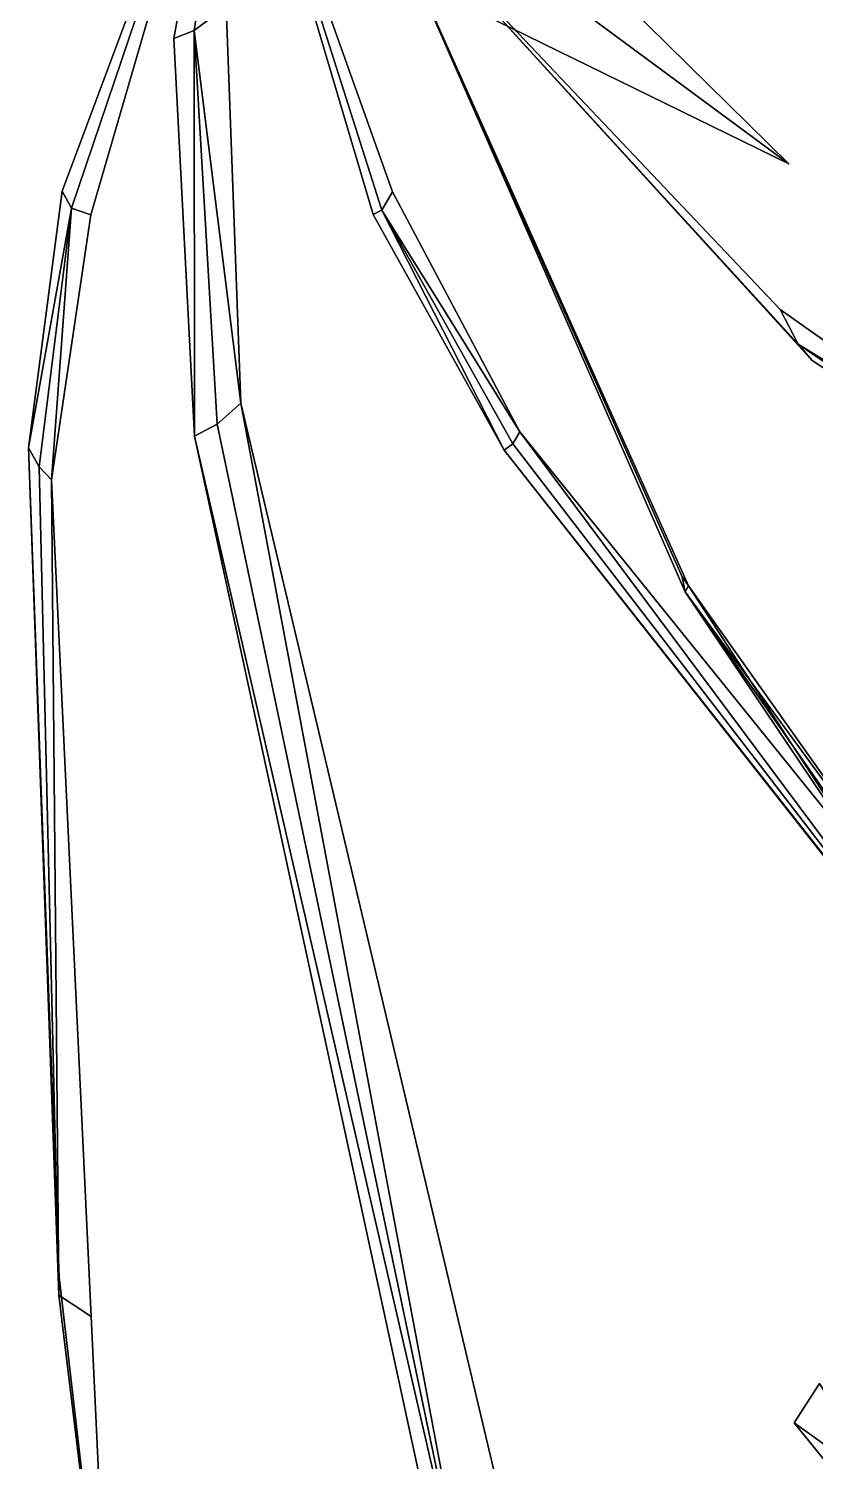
# Model space of a CAD drawing. Header units: metres. Extents: x -488 to 282, y -579 to 399.
# Drawn here: x 54 to 104.9, y -251.3 to -158.5 of the extents above; entities that cross this region are included whole.
import ezdxf

# ---------------------------------------------------------------- set-up
doc = ezdxf.new("R2010")
doc.units = ezdxf.units.M

msp = doc.modelspace()

# ---------------------------------------------------------------- linework, layer by layer
at = {"layer": 'coreopsi_1Pdncle', "color": 3}
for points in [[(73.6075, -105.0124, 166.332), (110.5264, -158.6454, 248.7128), (108.2441, -160.8879, 248.2757), (71.3251, -107.2549, 165.8949)], [(76.2059, -105.8632, 164.6136), (113.1249, -159.4962, 246.9944), (110.5264, -158.6454, 248.7128), (73.6075, -105.0124, 166.332)], [(75.5537, -108.6395, 163.0984), (112.4727, -162.2725, 245.4792), (113.1249, -159.4962, 246.9944), (76.2059, -105.8632, 164.6136)], [(71.3251, -107.2549, 165.8949), (108.2441, -160.8879, 248.2757), (109.4107, -163.1456, 246.283), (72.4917, -109.5126, 163.9022)], [(72.4917, -109.5126, 163.9022), (109.4107, -163.1456, 246.283), (112.4727, -162.2725, 245.4792), (75.5537, -108.6395, 163.0984)]]:
    msp.add_3dface(points, dxfattribs=at)
at = {"layer": 'coreopsi_1Petal1', "color": 3}
for points in [[(105.2084, -246.2455, 351.838), (103.5779, -248.8128, 348.7939), (109.3213, -252.9339, 344.8605)], [(105.2084, -246.2455, 351.838), (109.3213, -252.9339, 344.8605), (103.5779, -248.8128, 348.7939)], [(109.3213, -252.9339, 344.8605), (103.5779, -248.8128, 348.7939), (107.6377, -253.8153, 342.4228)], [(109.3213, -252.9339, 344.8605), (107.6377, -253.8153, 342.4228), (103.5779, -248.8128, 348.7939)]]:
    msp.add_3dface(points, dxfattribs=at)
at = {"layer": 'coreopsi_Leaf', "color": 3}
for points in [[(64.6804, -158.5893, 235.5842), (63.3705, -159.1219, 232.5663), (71.4184, -114.7349, 215.3782)], [(64.6804, -158.5893, 235.5842), (71.4184, -114.7349, 215.3782), (63.3705, -159.1219, 232.5663)], [(71.4184, -114.7349, 215.3782), (66.7648, -157.0408, 237.9502), (64.6804, -158.5893, 235.5842)], [(71.4184, -114.7349, 215.3782), (64.6804, -158.5893, 235.5842), (66.7648, -157.0408, 237.9502)], [(67.5551, -141.051, 53.4157), (77.5515, -169.0587, 62.6584), (76.8464, -170.2333, 60.8473)], [(67.5551, -141.051, 53.4157), (76.8464, -170.2333, 60.8473), (77.5515, -169.0587, 62.6584)], [(76.8464, -170.2333, 60.8473), (76.2806, -170.5253, 58.7893), (67.5551, -141.051, 53.4157)], [(76.8464, -170.2333, 60.8473), (67.5551, -141.051, 53.4157), (76.2806, -170.5253, 58.7893)], [(56.7389, -170.1011, 44.6659), (56.1302, -169.0018, 42.916), (66.5196, -141.1973, 52.5446)], [(56.7389, -170.1011, 44.6659), (66.5196, -141.1973, 52.5446), (56.1302, -169.0018, 42.916)], [(66.5196, -141.1973, 52.5446), (57.9831, -170.5328, 46.5159), (56.7389, -170.1011, 44.6659)], [(66.5196, -141.1973, 52.5446), (56.7389, -170.1011, 44.6659), (57.9831, -170.5328, 46.5159)], [(103.2392, -167.2419, 315.0581), (72.7657, -144.7363, 292.1096), (77.00955, -141.4239, 290.9153)], [(103.2392, -167.2419, 315.0581), (77.00955, -141.4239, 290.9153), (72.7657, -144.7363, 292.1096)], [(103.2392, -167.2419, 315.0581), (70.3198, -151.1148, 291.1892), (72.7657, -144.7363, 292.1096)], [(103.2392, -167.2419, 315.0581), (72.7657, -144.7363, 292.1096), (70.3198, -151.1148, 291.1892)], [(78.2132, -150.8708, 178.9437), (102.6706, -176.669, 208.6234), (103.8438, -178.9107, 206.3869)], [(78.2132, -150.8708, 178.9437), (103.8438, -178.9107, 206.3869), (102.6706, -176.669, 208.6234)], [(103.8438, -178.9107, 206.3869), (104.7394, -179.9695, 203.4991), (78.2132, -150.8708, 178.9437)], [(103.8438, -178.9107, 206.3869), (78.2132, -150.8708, 178.9437), (104.7394, -179.9695, 203.4991)], [(77.8442, -152.3573, 176.3529), (96.7289, -194.5723, 173.9317), (96.4996, -194.9601, 170.585)], [(77.8442, -152.3573, 176.3529), (96.4996, -194.9601, 170.585), (96.7289, -194.5723, 173.9317)], [(96.4996, -194.9601, 170.585), (96.3174, -194.0022, 167.5334), (77.8442, -152.3573, 176.3529)], [(96.4996, -194.9601, 170.585), (77.8442, -152.3573, 176.3529), (96.3174, -194.0022, 167.5334)], [(66.7648, -157.0408, 237.9502), (67.7125, -182.7355, 248.8892), (64.6804, -158.5893, 235.5842)], [(66.7648, -157.0408, 237.9502), (64.6804, -158.5893, 235.5842), (67.7125, -182.7355, 248.8892)], [(64.6804, -158.5893, 235.5842), (64.706, -184.8737, 241.9839), (63.3705, -159.1219, 232.5663)], [(64.6804, -158.5893, 235.5842), (63.3705, -159.1219, 232.5663), (64.706, -184.8737, 241.9839)], [(67.7125, -182.7355, 248.8892), (66.17, -184.0924, 245.5725), (64.6804, -158.5893, 235.5842)], [(67.7125, -182.7355, 248.8892), (64.6804, -158.5893, 235.5842), (66.17, -184.0924, 245.5725)], [(64.6804, -158.5893, 235.5842), (66.17, -184.0924, 245.5725), (64.706, -184.8737, 241.9839)], [(64.6804, -158.5893, 235.5842), (64.706, -184.8737, 241.9839), (66.17, -184.0924, 245.5725)], [(56.7389, -170.1011, 44.6659), (53.9628, -185.6423, 37.1458), (56.1302, -169.0018, 42.916)], [(56.7389, -170.1011, 44.6659), (56.1302, -169.0018, 42.916), (53.9628, -185.6423, 37.1458)], [(77.5515, -169.0587, 62.6584), (85.7972, -184.5937, 66.7712), (76.8464, -170.2333, 60.8473)], [(77.5515, -169.0587, 62.6584), (76.8464, -170.2333, 60.8473), (85.7972, -184.5937, 66.7712)], [(56.7389, -170.1011, 44.6659), (54.6397, -186.865, 39.2856), (53.9628, -185.6423, 37.1458)], [(56.7389, -170.1011, 44.6659), (53.9628, -185.6423, 37.1458), (54.6397, -186.865, 39.2856)], [(55.4394, -187.7044, 41.5252), (54.6397, -186.865, 39.2856), (56.7389, -170.1011, 44.6659)], [(55.4394, -187.7044, 41.5252), (56.7389, -170.1011, 44.6659), (54.6397, -186.865, 39.2856)], [(57.9831, -170.5328, 46.5159), (55.4394, -187.7044, 41.5252), (56.7389, -170.1011, 44.6659)], [(57.9831, -170.5328, 46.5159), (56.7389, -170.1011, 44.6659), (55.4394, -187.7044, 41.5252)], [(76.8464, -170.2333, 60.8473), (84.7757, -185.7794, 61.9585), (76.2806, -170.5253, 58.7893)], [(76.8464, -170.2333, 60.8473), (76.2806, -170.5253, 58.7893), (84.7757, -185.7794, 61.9585)], [(85.7972, -184.5937, 66.7712), (85.3502, -185.377, 64.4161), (76.8464, -170.2333, 60.8473)], [(85.7972, -184.5937, 66.7712), (76.8464, -170.2333, 60.8473), (85.3502, -185.377, 64.4161)], [(76.8464, -170.2333, 60.8473), (85.3502, -185.377, 64.4161), (84.7757, -185.7794, 61.9585)], [(76.8464, -170.2333, 60.8473), (84.7757, -185.7794, 61.9585), (85.3502, -185.377, 64.4161)], [(102.6706, -176.669, 208.6234), (120.0051, -188.9285, 225.0756), (103.8438, -178.9107, 206.3869)], [(102.6706, -176.669, 208.6234), (103.8438, -178.9107, 206.3869), (120.0051, -188.9285, 225.0756)], [(120.0051, -188.9285, 225.0756), (121.5655, -190.5391, 222.0697), (103.8438, -178.9107, 206.3869)], [(120.0051, -188.9285, 225.0756), (103.8438, -178.9107, 206.3869), (121.5655, -190.5391, 222.0697)], [(103.8438, -178.9107, 206.3869), (121.5655, -190.5391, 222.0697), (122.7877, -191.7892, 218.6951)], [(103.8438, -178.9107, 206.3869), (122.7877, -191.7892, 218.6951), (121.5655, -190.5391, 222.0697)], [(103.8438, -178.9107, 206.3869), (122.7877, -191.7892, 218.6951), (104.7394, -179.9695, 203.4991)], [(103.8438, -178.9107, 206.3869), (104.7394, -179.9695, 203.4991), (122.7877, -191.7892, 218.6951)], [(67.7125, -182.7355, 248.8892), (83.06386, -264.5353, 275.3372), (66.17, -184.0924, 245.5725)], [(67.7125, -182.7355, 248.8892), (66.17, -184.0924, 245.5725), (83.06386, -264.5353, 275.3372)], [(67.7125, -182.7355, 248.8892), (86.7675, -263.0868, 279.4718), (83.06386, -264.5353, 275.3372)], [(67.7125, -182.7355, 248.8892), (83.06386, -264.5353, 275.3372), (86.7675, -263.0868, 279.4718)], [(66.17, -184.0924, 245.5725), (83.06386, -264.5353, 275.3372), (64.706, -184.8737, 241.9839)], [(66.17, -184.0924, 245.5725), (64.706, -184.8737, 241.9839), (83.06386, -264.5353, 275.3372)], [(85.7972, -184.5937, 66.7712), (119.1496, -229.315, 75.3882), (85.3502, -185.377, 64.4161)], [(85.7972, -184.5937, 66.7712), (85.3502, -185.377, 64.4161), (119.1496, -229.315, 75.3882)], [(85.7972, -184.5937, 66.7712), (120.7972, -227.9486, 78.4162), (119.1496, -229.315, 75.3882)], [(85.7972, -184.5937, 66.7712), (119.1496, -229.315, 75.3882), (120.7972, -227.9486, 78.4162)], [(54.6397, -186.865, 39.2856), (55.9128, -240.5313, 21.6326), (53.9628, -185.6423, 37.1458)], [(54.6397, -186.865, 39.2856), (53.9628, -185.6423, 37.1458), (55.9128, -240.5313, 21.6326)], [(53.9628, -185.6423, 37.1458), (55.9128, -240.5313, 21.6326), (55.9422, -239.3715, 17.1449)], [(53.9628, -185.6423, 37.1458), (55.9422, -239.3715, 17.1449), (55.9128, -240.5313, 21.6326)], [(64.706, -184.8737, 241.9839), (83.06386, -264.5353, 275.3372), (82.6034, -267.5412, 268.8431)], [(64.706, -184.8737, 241.9839), (82.6034, -267.5412, 268.8431), (83.06386, -264.5353, 275.3372)], [(85.3502, -185.377, 64.4161), (119.1496, -229.315, 75.3882), (84.7757, -185.7794, 61.9585)], [(85.3502, -185.377, 64.4161), (84.7757, -185.7794, 61.9585), (119.1496, -229.315, 75.3882)], [(84.7757, -185.7794, 61.9585), (119.1496, -229.315, 75.3882), (119.8418, -230.2882, 70.9094)], [(84.7757, -185.7794, 61.9585), (119.8418, -230.2882, 70.9094), (119.1496, -229.315, 75.3882)], [(55.4394, -187.7044, 41.5252), (55.9128, -240.5313, 21.6326), (54.6397, -186.865, 39.2856)], [(55.4394, -187.7044, 41.5252), (54.6397, -186.865, 39.2856), (55.9128, -240.5313, 21.6326)], [(55.4394, -187.7044, 41.5252), (58.01927, -241.9143, 24.3531), (55.9128, -240.5313, 21.6326)], [(55.4394, -187.7044, 41.5252), (55.9128, -240.5313, 21.6326), (58.01927, -241.9143, 24.3531)], [(96.4996, -194.9601, 170.585), (111.5044, -215.4198, 164.8861), (96.3174, -194.0022, 167.5334)], [(96.4996, -194.9601, 170.585), (96.3174, -194.0022, 167.5334), (111.5044, -215.4198, 164.8861)], [(96.7289, -194.5723, 173.9317), (111.3703, -217.027, 172.237), (96.4996, -194.9601, 170.585)], [(96.7289, -194.5723, 173.9317), (96.4996, -194.9601, 170.585), (111.3703, -217.027, 172.237)], [(111.3703, -217.027, 172.237), (111.5629, -216.503, 168.5285), (96.4996, -194.9601, 170.585)], [(111.3703, -217.027, 172.237), (96.4996, -194.9601, 170.585), (111.5629, -216.503, 168.5285)], [(96.4996, -194.9601, 170.585), (111.5629, -216.503, 168.5285), (111.5044, -215.4198, 164.8861)], [(96.4996, -194.9601, 170.585), (111.5044, -215.4198, 164.8861), (111.5629, -216.503, 168.5285)], [(59.2334, -267.6686, 9.8151), (55.9422, -239.3715, 17.1449), (55.9128, -240.5313, 21.6326)], [(59.2334, -267.6686, 9.8151), (55.9128, -240.5313, 21.6326), (55.9422, -239.3715, 17.1449)], [(59.2334, -267.6686, 9.8151), (55.9128, -240.5313, 21.6326), (58.01927, -241.9143, 24.3531)], [(59.2334, -267.6686, 9.8151), (58.01927, -241.9143, 24.3531), (55.9128, -240.5313, 21.6326)]]:
    msp.add_3dface(points, dxfattribs=at)

doc.saveas('drawing.dxf')
